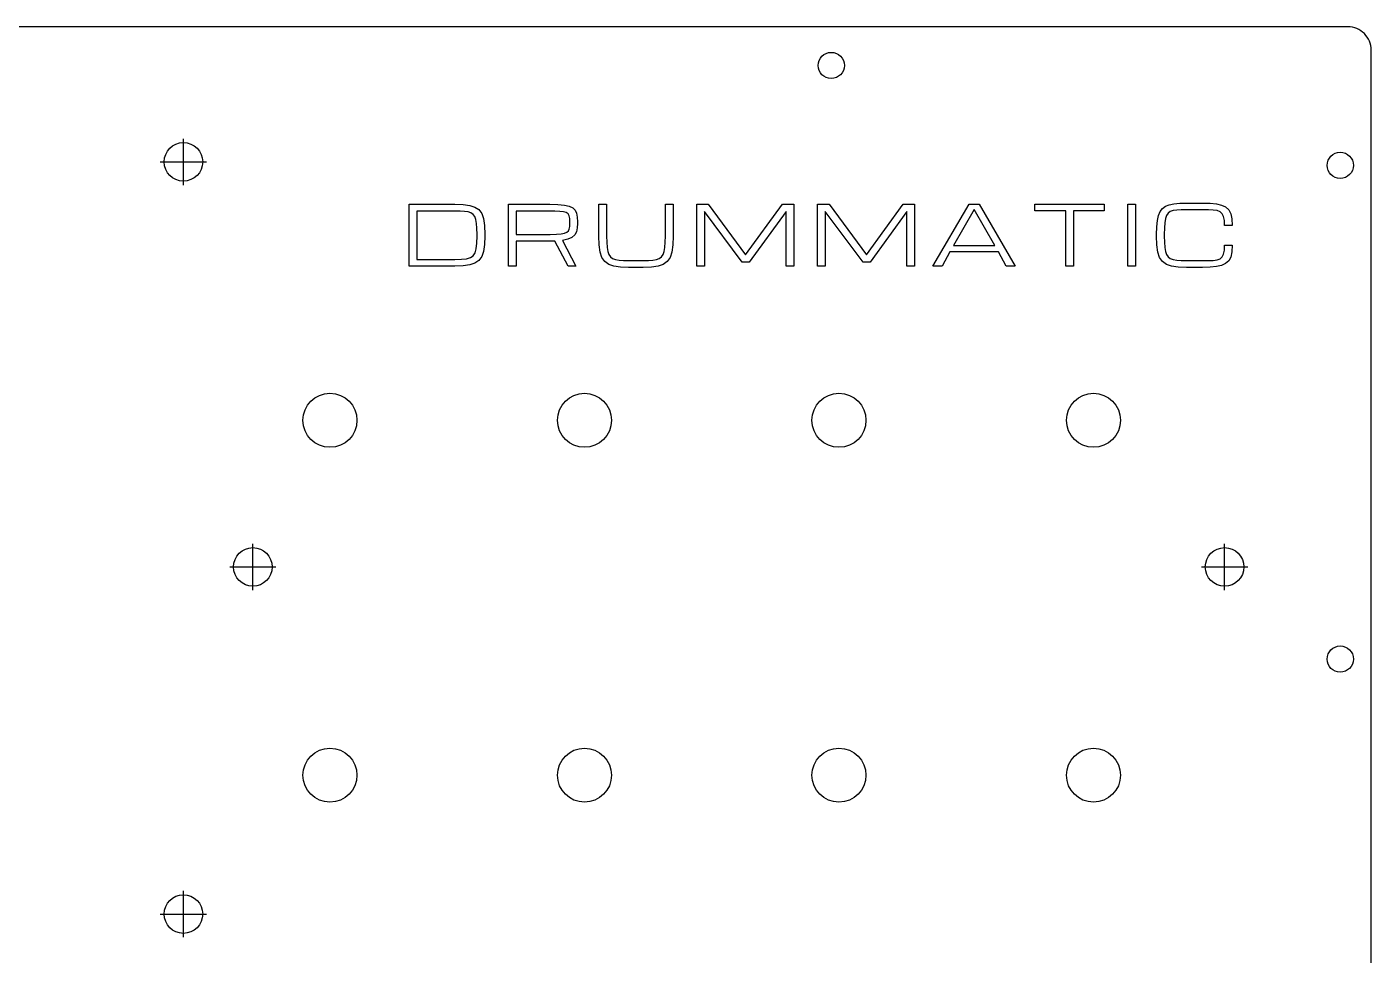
# Model space of a CAD drawing. Header units: millimetres. Extents: x 0 to 356, y 0 to 232.
# Drawn here: x 181.7 to 356, y 111.6 to 231.9 of the extents above; entities that cross this region are included whole.
import ezdxf

# ---------------------------------------------------------------- set-up
doc = ezdxf.new("R2010")
doc.units = ezdxf.units.MM
for name, color, linetype in [('INCISIONE', 5, 'Continuous'), ('PRIGIONIERI_M3', 3, 'Continuous'), ('SVASATI', 6, 'Continuous'), ('TAGLIO', 1, 'Continuous')]:
    doc.layers.add(name, color=color, linetype=linetype)

msp = doc.modelspace()

# ---------------------------------------------------------------- linework, layer by layer
at = {"layer": 'INCISIONE'}
for points in [[(231.26, 200.95), (231.26, 208.95), (237.2, 208.95), (238.27, 208.91), (239.13, 208.81), (239.8, 208.6), (240.31, 208.26), (240.67, 207.77), (240.9, 207.09), (241.03, 206.19), (241.07, 205.05), (241.07, 204.84), (241.03, 203.73), (240.9, 202.85), (240.67, 202.17), (240.31, 201.67), (239.8, 201.32), (239.13, 201.1), (238.27, 200.99), (237.2, 200.95), (231.26, 200.95)], [(232.26, 201.81), (237.2, 201.81), (238.04, 201.84), (238.7, 201.9), (239.2, 202.04), (239.56, 202.29), (239.81, 202.66), (239.96, 203.19), (240.04, 203.91), (240.07, 204.84), (240.07, 205.05), (240.05, 205.84), (240.01, 206.48), (239.92, 206.98), (239.77, 207.37), (239.57, 207.65), (239.28, 207.85), (238.92, 207.97), (238.45, 208.04), (237.89, 208.07), (237.2, 208.08), (232.26, 208.08), (232.26, 201.81)], [(244.14, 208.95), (249.5, 208.95), (250.56, 208.92), (251.39, 208.84), (252.02, 208.7), (252.47, 208.48), (252.78, 208.18), (252.97, 207.79), (253.07, 207.29), (253.1, 206.67), (253.1, 206.46), (253.07, 205.88), (252.95, 205.38), (252.74, 204.98), (252.38, 204.65), (251.86, 204.42), (251.13, 204.26), (252.87, 200.95), (251.87, 200.95), (250.17, 204.19), (250.06, 204.18), (249.95, 204.18), (249.72, 204.18), (245.14, 204.18), (245.14, 200.95), (244.14, 200.95), (244.14, 208.95)], [(245.14, 205.05), (249.57, 205.05), (250.36, 205.06), (250.97, 205.11), (251.42, 205.19), (251.72, 205.32), (251.92, 205.5), (252.03, 205.74), (252.09, 206.06), (252.1, 206.46), (252.1, 206.67), (252.08, 207.11), (252.01, 207.45), (251.87, 207.7), (251.63, 207.87), (251.28, 207.98), (250.79, 208.04), (250.14, 208.07), (249.3, 208.08), (245.14, 208.08), (245.14, 205.05)], [(259.73, 200.78), (258.67, 200.82), (257.81, 200.94), (257.14, 201.17), (256.63, 201.53), (256.27, 202.05), (256.03, 202.75), (255.91, 203.68), (255.86, 204.84), (255.86, 208.95), (256.86, 208.95), (256.86, 204.84), (256.88, 204.03), (256.93, 203.37), (257.02, 202.85), (257.16, 202.44), (257.37, 202.14), (257.65, 201.92), (258.02, 201.78), (258.48, 201.7), (259.05, 201.66), (259.73, 201.65), (261.62, 201.65), (262.31, 201.66), (262.87, 201.7), (263.33, 201.78), (263.7, 201.92), (263.98, 202.14), (264.19, 202.44), (264.34, 202.85), (264.43, 203.37), (264.47, 204.03), (264.49, 204.84), (264.49, 208.95), (265.49, 208.95), (265.49, 204.84), (265.45, 203.68), (265.32, 202.75), (265.09, 202.05), (264.73, 201.53), (264.22, 201.17), (263.55, 200.94), (262.69, 200.82), (261.62, 200.78), (259.73, 200.78)], [(268.56, 200.95), (268.56, 208.95), (270.05, 208.95), (274.89, 202.42), (279.66, 208.95), (281.15, 208.95), (281.15, 200.95), (280.15, 200.95), (280.15, 208.04), (275.37, 201.47), (274.46, 201.47), (269.56, 208.04), (269.56, 200.95), (268.56, 200.95)], [(284.22, 200.95), (284.22, 208.95), (285.71, 208.95), (290.55, 202.42), (295.32, 208.95), (296.81, 208.95), (296.81, 200.95), (295.81, 200.95), (295.81, 208.04), (291.03, 201.47), (290.12, 201.47), (285.22, 208.04), (285.22, 200.95), (284.22, 200.95)], [(299.19, 200.95), (303.86, 208.95), (305.19, 208.95), (309.86, 200.95), (308.69, 200.95), (307.69, 202.78), (301.36, 202.78), (300.36, 200.95), (299.19, 200.95)], [(301.86, 203.61), (307.19, 203.61), (304.53, 208.28), (301.86, 203.61)], [(316.4, 200.95), (316.4, 208.11), (312.4, 208.11), (312.4, 208.95), (321.4, 208.95), (321.4, 208.11), (317.4, 208.11), (317.4, 200.95), (316.4, 200.95)], [(324.46, 200.95), (324.46, 208.95), (325.46, 208.95), (325.46, 200.95), (324.46, 200.95)], [(328.18, 204.84), (328.18, 205.05), (328.2, 206.03), (328.28, 206.84), (328.42, 207.49), (328.64, 208.01), (328.94, 208.41), (329.33, 208.7), (329.83, 208.9), (330.44, 209.03), (331.18, 209.09), (332.05, 209.11), (334.14, 209.11), (335.13, 209.09), (335.95, 209.01), (336.62, 208.86), (337.14, 208.61), (337.53, 208.24), (337.8, 207.73), (337.95, 207.06), (338, 206.19), (337, 206.19), (336.97, 206.86), (336.86, 207.37), (336.68, 207.73), (336.41, 207.97), (336.03, 208.13), (335.53, 208.2), (334.91, 208.24), (334.14, 208.25), (332.05, 208.25), (331.36, 208.24), (330.79, 208.2), (330.33, 208.13), (329.96, 208), (329.68, 207.8), (329.47, 207.5), (329.33, 207.09), (329.24, 206.56), (329.19, 205.89), (329.18, 205.05), (329.18, 204.84), (329.19, 204.03), (329.24, 203.37), (329.33, 202.85), (329.47, 202.44), (329.68, 202.14), (329.96, 201.92), (330.33, 201.78), (330.79, 201.7), (331.36, 201.66), (332.05, 201.65), (334.14, 201.65), (334.91, 201.66), (335.53, 201.68), (336.03, 201.75), (336.41, 201.9), (336.68, 202.13), (336.86, 202.49), (336.97, 202.99), (337, 203.65), (338, 203.65), (337.95, 202.79), (337.8, 202.12), (337.53, 201.62), (337.14, 201.26), (336.62, 201.02), (335.95, 200.88), (335.13, 200.81), (334.14, 200.78), (332.05, 200.78), (330.98, 200.82), (330.12, 200.94), (329.45, 201.17), (328.94, 201.53), (328.58, 202.05), (328.34, 202.75), (328.22, 203.68), (328.18, 204.84)]]:
    msp.add_lwpolyline(points, close=True, dxfattribs=at)
at = {"layer": 'PRIGIONIERI_M3'}
for p, q in [((202, 211.45), (202, 217.45)), ((199, 214.45), (205, 214.45)), ((211, 158.95), (211, 164.95)), ((337, 158.95), (337, 164.95)), ((208, 161.95), (214, 161.95)), ((334, 161.95), (340, 161.95)), ((202, 113.95), (202, 119.95)), ((199, 116.95), (205, 116.95))]:
    msp.add_line(p, q, dxfattribs=at)
for centre in [(202, 214.45), (211, 161.95), (337, 161.95), (202, 116.95)]:
    msp.add_circle(centre, 2.5, dxfattribs=at)
at = {"layer": 'SVASATI'}
for centre in [(286, 226.95), (352, 214), (352, 150)]:
    msp.add_circle(centre, 1.7, dxfattribs=at)
at = {"layer": 'TAGLIO'}
msp.add_lwpolyline([(3, 0), (353, 0, 0.414214), (356, 3), (356, 228.95, 0.414214), (353, 231.95), (3, 231.95, 0.414214), (0, 228.95), (0, 3, 0.414214)], format="xyb", close=True, dxfattribs=at)
for centre in [(221, 180.95), (254, 180.95), (287, 180.95), (320, 180.95), (221, 134.95), (254, 134.95), (287, 134.95), (320, 134.95)]:
    msp.add_circle(centre, 3.5, dxfattribs=at)

doc.saveas('drawing.dxf')
